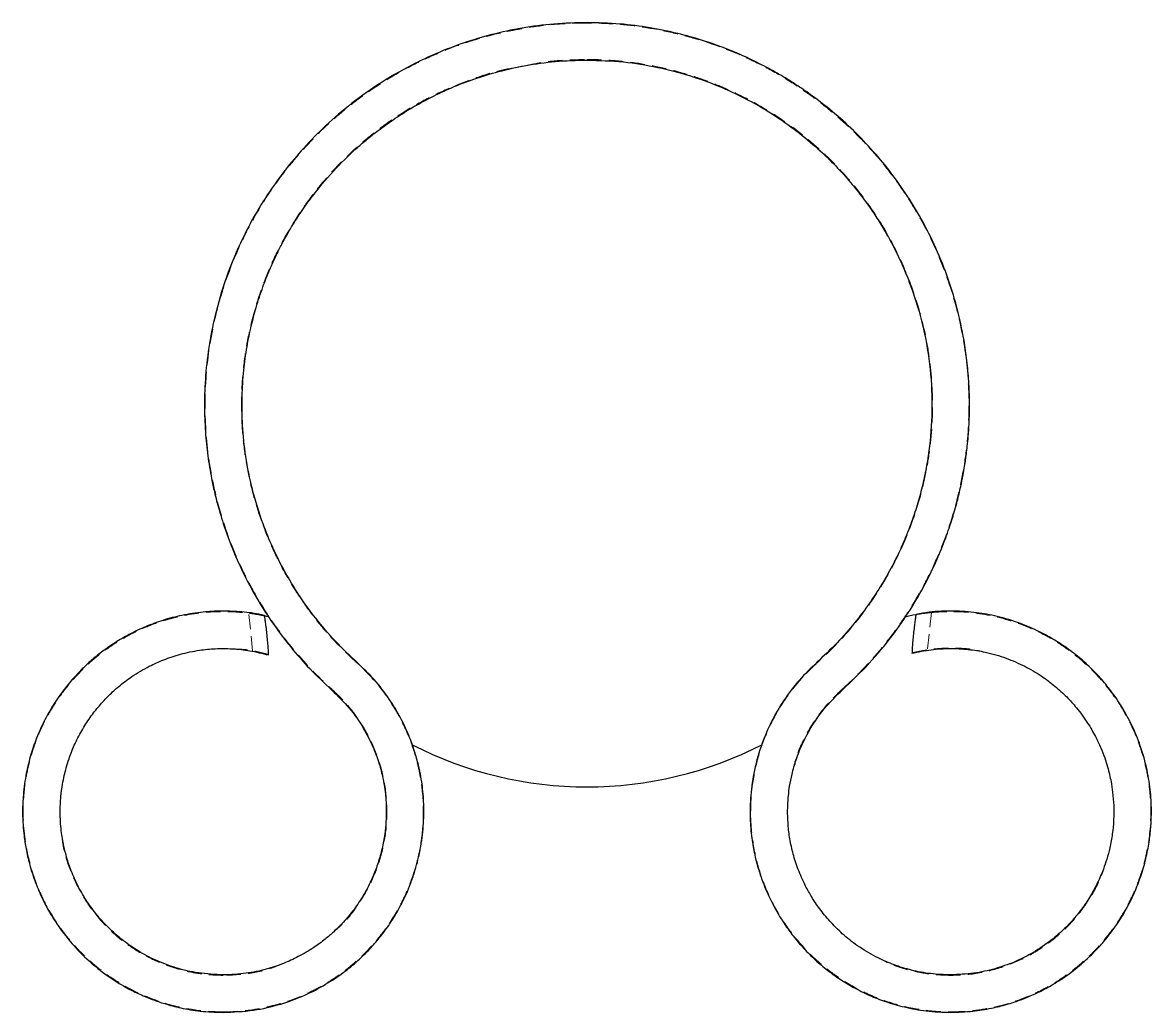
# Model space of a CAD drawing. Header units: millimetres. Extents: x 34 to 259, y 14 to 194.
# Drawn here: x 33.7 to 132.3, y 13.8 to 100.3 of the extents above; entities that cross this region are included whole.
import ezdxf

# ---------------------------------------------------------------- set-up
doc = ezdxf.new("R2010")
doc.units = ezdxf.units.MM
doc.linetypes.add('HIDDEN', pattern=[1.905, 1.27, -0.635])

msp = doc.modelspace()

# ---------------------------------------------------------------- linework, layer by layer
at = {"color": 7, "linetype": 'HIDDEN', "lineweight": 18}
for p, q in [((53.826, 45.397), (53.489, 48.663)), ((113.107, 48.724), (112.773, 45.485))]:
    msp.add_line(p, q, dxfattribs=at)
at = {"color": 7, "linetype": 'Continuous', "lineweight": 25}
for p, q in [((114.798, 17.071), (114.798, 17.084)), ((114.798, 13.807), (114.798, 13.812))]:
    msp.add_line(p, q, dxfattribs=at)
at = {"color": 7, "linetype": 'Continuous', "lineweight": 25, "flags": 128}
msp.add_lwpolyline([(55.281, 48.337), (55.059, 48.388), (54.844, 48.434)], dxfattribs=at)
at = {"color": 7, "linetype": 'HIDDEN', "lineweight": 18}
for centre, start, end in [((51.259, 31.333), 78.15908, 82.66663), ((114.798, 31.333), 95.55495, 100.07912)]:
    msp.add_arc(centre, 17.473, start, end, dxfattribs=at)
at = {"color": 7, "linetype": 'Continuous', "lineweight": 25}
for centre, radius, start, end in [((114.798, 31.333), 17.473, 100.07912, 103.3068), ((83.029, 66.852), 33.358, 242.66533, 297.33467)]:
    msp.add_arc(centre, radius, start, end, dxfattribs=at)
for points, knots in [([(83.029, 100.253), (82.062, 100.229), (80.161, 100.18), (77.381, 99.806), (74.738, 99.244), (72.245, 98.499), (69.909, 97.602), (67.401, 96.42), (64.803, 94.908), (62.216, 93.041), (59.984, 91.091), (58.081, 89.12), (56.482, 87.18), (55.156, 85.314), (54.067, 83.546), (52.864, 81.308), (51.644, 78.497), (50.64, 75.262), (50.013, 72.231), (49.686, 69.493), (49.588, 66.915), (49.67, 64.579), (49.853, 62.78), (50.054, 61.427), (50.244, 60.378), (50.509, 59.14), (50.913, 57.577), (51.49, 55.763), (52.263, 53.761), (53.25, 51.633), (54.417, 49.543), (55.734, 47.54), (57.161, 45.666), (58.823, 43.761), (60.095, 42.568), (60.75, 41.953)], [0, 0, 0, 0, 0.035512, 0.069815, 0.102914, 0.134813, 0.165516, 0.195028, 0.237052, 0.276385, 0.313017, 0.346937, 0.378128, 0.406573, 0.432261, 0.455664, 0.501559, 0.546779, 0.582457, 0.617628, 0.650253, 0.679277, 0.705393, 0.718115, 0.730657, 0.745417, 0.765604, 0.791224, 0.816714, 0.84595, 0.878916, 0.906081, 0.935324, 0.966635, 1, 1, 1, 1]), ([(105.307, 41.953), (106.117, 42.721), (107.677, 44.201), (109.644, 46.59), (111.263, 48.918), (112.556, 51.152), (113.569, 53.243), (114.346, 55.16), (114.929, 56.876), (115.356, 58.373), (115.658, 59.639), (115.866, 60.664), (116.001, 61.443), (116.094, 62.047), (116.172, 62.619), (116.255, 63.312), (116.347, 64.285), (116.426, 65.578), (116.452, 67.179), (116.391, 68.931), (116.23, 70.727), (115.919, 72.89), (115.374, 75.395), (114.499, 78.192), (113.404, 80.859), (112.117, 83.361), (110.674, 85.672), (109.106, 87.785), (107.43, 89.714), (105.645, 91.481), (103.995, 92.886), (102.529, 93.988), (101.289, 94.837), (99.964, 95.659), (98.467, 96.491), (96.821, 97.294), (95.013, 98.051), (93.07, 98.733), (90.891, 99.343), (88.476, 99.835), (85.829, 100.183), (83.984, 100.229), (83.029, 100.253)], [0, 0, 0, 0, 0.041412, 0.079744, 0.11497, 0.147069, 0.176028, 0.201832, 0.224469, 0.243929, 0.260204, 0.273291, 0.283186, 0.289887, 0.296214, 0.304865, 0.316087, 0.332946, 0.353507, 0.376212, 0.39879, 0.421219, 0.458256, 0.49487, 0.531009, 0.566109, 0.599991, 0.63266, 0.664119, 0.695015, 0.7259, 0.74443, 0.762959, 0.781498, 0.802076, 0.82621, 0.849031, 0.874311, 0.902047, 0.932239, 0.964889, 1, 1, 1, 1]), ([(62.956, 44.371), (62.3, 44.989), (61.011, 46.202), (59.324, 48.191), (57.854, 50.226), (56.607, 52.296), (55.57, 54.371), (54.598, 56.749), (53.779, 59.405), (53.198, 62.293), (52.917, 65.009), (52.875, 67.524), (53.02, 69.819), (53.301, 71.885), (53.675, 73.717), (54.138, 75.459), (54.665, 77.057), (55.217, 78.461), (55.67, 79.481), (56.079, 80.331), (56.536, 81.216), (57.171, 82.339), (57.977, 83.616), (59.186, 85.322), (60.779, 87.235), (62.439, 88.878), (63.774, 90.037), (64.849, 90.893), (66.142, 91.823), (67.692, 92.809), (69.4, 93.747), (71.242, 94.605), (73.194, 95.36), (75.358, 96.021), (77.734, 96.544), (80.314, 96.909), (82.105, 96.956), (83.029, 96.981)], [0, 0, 0, 0, 0.037018, 0.072815, 0.107377, 0.140691, 0.172746, 0.203533, 0.247291, 0.288122, 0.326002, 0.360915, 0.392841, 0.421773, 0.447707, 0.470678, 0.496756, 0.517646, 0.533357, 0.543083, 0.556809, 0.574653, 0.596545, 0.619294, 0.661096, 0.699116, 0.71531, 0.733752, 0.755517, 0.780591, 0.808962, 0.835115, 0.863541, 0.894239, 0.927213, 0.962464, 1, 1, 1, 1]), ([(83.029, 96.981), (84.092, 96.948), (86.166, 96.885), (89.163, 96.395), (91.944, 95.678), (94.496, 94.755), (96.81, 93.682), (99.015, 92.432), (101.074, 91.025), (102.955, 89.491), (104.545, 87.976), (105.871, 86.525), (106.996, 85.133), (107.932, 83.833), (108.709, 82.626), (109.335, 81.555), (109.843, 80.6), (110.254, 79.764), (110.628, 78.944), (111.021, 78.012), (111.466, 76.834), (112.144, 74.757), (112.821, 71.838), (113.201, 68.178), (113.142, 64.599), (112.756, 61.712), (112.265, 59.506), (111.806, 57.869), (111.203, 56.109), (110.487, 54.392), (109.66, 52.714), (108.766, 51.139), (107.683, 49.483), (106.388, 47.774), (104.87, 46.029), (103.704, 44.936), (103.101, 44.371)], [0, 0, 0, 0, 0.043213, 0.084281, 0.123218, 0.160033, 0.194733, 0.227314, 0.263596, 0.296797, 0.326905, 0.3539, 0.377763, 0.40075, 0.420103, 0.437181, 0.452126, 0.464932, 0.475866, 0.489505, 0.506955, 0.528221, 0.58034, 0.631406, 0.681237, 0.729219, 0.752495, 0.775285, 0.799956, 0.829768, 0.8525, 0.877504, 0.904771, 0.934287, 0.966036, 1, 1, 1, 1]), ([(54.82, 48.473), (54.668, 48.51), (53.961, 48.682), (52.692, 48.815), (51.069, 48.88), (49.388, 48.785), (47.691, 48.524), (46.024, 48.085), (44.485, 47.521), (43.09, 46.863), (41.832, 46.129), (40.763, 45.389), (39.848, 44.655), (38.994, 43.873), (38.122, 42.961), (37.184, 41.815), (36.277, 40.477), (35.494, 39.045), (34.866, 37.599), (34.363, 36.083), (33.976, 34.416), (33.768, 32.784), (33.717, 31.346), (33.756, 30.217), (33.855, 29.162), (34.03, 28.026), (34.347, 26.648), (34.82, 25.187), (35.421, 23.786), (36.103, 22.492), (36.95, 21.164), (38.085, 19.72), (39.487, 18.296), (41.005, 17.079), (42.246, 16.284), (43.122, 15.804), (43.695, 15.518), (44.327, 15.23), (45.138, 14.901), (46.23, 14.529), (47.627, 14.167), (49.336, 13.871), (50.586, 13.829), (51.259, 13.807)], [0, 0, 0, 0, 0.007836, 0.036507, 0.06358, 0.08907, 0.12061, 0.149394, 0.175433, 0.203034, 0.227124, 0.249105, 0.26905, 0.286946, 0.308299, 0.333724, 0.363102, 0.391708, 0.418328, 0.445096, 0.475005, 0.507705, 0.531187, 0.550437, 0.566873, 0.586688, 0.610591, 0.64079, 0.66678, 0.689813, 0.716618, 0.748158, 0.78432, 0.818788, 0.847087, 0.858956, 0.869315, 0.879464, 0.894017, 0.913365, 0.937489, 0.96637, 1, 1, 1, 1]), ([(54.821, 48.476), (54.822, 48.481), (54.827, 48.506), (54.855, 48.373), (54.901, 48.081), (54.961, 47.625), (55.028, 47.053), (55.093, 46.427), (55.148, 45.829), (55.181, 45.372), (55.194, 45.096), (55.186, 45.062), (55.183, 45.048)], [0, 0, 0, 0, 0.0240515, 0.1278098, 0.2328358, 0.3453491, 0.4614071, 0.584544, 0.7047171, 0.8206191, 0.9256882, 1, 1, 1, 1]), ([(111.781, 48.58), (111.78, 48.585), (111.775, 48.61), (111.747, 48.476), (111.7, 48.182), (111.64, 47.727), (111.574, 47.162), (111.511, 46.551), (111.458, 45.968), (111.425, 45.52), (111.413, 45.245), (111.42, 45.21), (111.424, 45.195)], [0, 0, 0, 0, 0.024582, 0.129976, 0.236108, 0.348855, 0.463824, 0.584983, 0.70309, 0.818141, 0.924278, 1, 1, 1, 1]), ([(114.798, 13.807), (115.441, 13.828), (116.638, 13.866), (118.282, 14.139), (119.639, 14.476), (120.717, 14.829), (121.528, 15.146), (122.152, 15.421), (122.7, 15.685), (123.513, 16.113), (124.67, 16.818), (125.949, 17.781), (127.074, 18.801), (127.963, 19.74), (128.821, 20.785), (129.594, 21.896), (130.293, 23.105), (130.89, 24.343), (131.424, 25.719), (131.85, 27.187), (132.132, 28.619), (132.286, 29.952), (132.346, 31.403), (132.27, 33.078), (131.968, 35.053), (131.43, 36.992), (130.674, 38.84), (129.805, 40.445), (128.851, 41.842), (128.009, 42.868), (127.309, 43.615), (126.738, 44.171), (126.167, 44.678), (125.552, 45.179), (124.8, 45.735), (123.801, 46.387), (122.479, 47.113), (120.804, 47.837), (118.958, 48.398), (117.006, 48.755), (115.02, 48.887), (113.242, 48.842), (112.16, 48.63), (111.785, 48.557)], [0, 0, 0, 0, 0.032416, 0.060426, 0.084029, 0.103209, 0.117948, 0.128295, 0.137915, 0.148932, 0.175187, 0.207139, 0.231022, 0.253492, 0.274037, 0.301198, 0.323991, 0.346989, 0.373155, 0.401572, 0.427486, 0.450226, 0.472487, 0.504252, 0.538864, 0.577917, 0.610171, 0.643745, 0.67332, 0.698283, 0.712631, 0.726306, 0.739446, 0.752054, 0.767111, 0.787505, 0.813191, 0.844119, 0.880244, 0.910763, 0.944235, 0.98068, 1, 1, 1, 1]), ([(51.259, 17.089), (50.532, 17.122), (49.126, 17.184), (47.141, 17.655), (45.379, 18.315), (43.86, 19.123), (42.595, 19.998), (41.578, 20.863), (40.776, 21.673), (40.011, 22.565), (39.234, 23.647), (38.497, 24.949), (37.96, 26.186), (37.584, 27.305), (37.299, 28.414), (37.075, 29.75), (36.989, 31.2), (37.052, 32.563), (37.194, 33.635), (37.359, 34.466), (37.546, 35.207), (37.82, 36.093), (38.251, 37.19), (38.866, 38.401), (39.604, 39.556), (40.403, 40.585), (41.244, 41.491), (42.186, 42.346), (43.347, 43.221), (44.664, 43.998), (46.097, 44.643), (47.564, 45.131), (49.078, 45.447), (50.593, 45.594), (52.068, 45.587), (53.63, 45.425), (54.669, 45.162), (55.204, 45.027)], [0, 0, 0, 0, 0.043319, 0.083773, 0.121414, 0.156272, 0.187758, 0.215084, 0.238159, 0.258116, 0.28806, 0.32126, 0.352059, 0.373195, 0.396168, 0.424926, 0.459478, 0.488877, 0.512036, 0.528412, 0.542823, 0.560496, 0.587125, 0.617099, 0.645709, 0.672667, 0.697985, 0.721972, 0.750731, 0.786598, 0.814404, 0.845275, 0.879198, 0.906678, 0.935937, 0.967022, 1, 1, 1, 1]), ([(111.405, 45.174), (111.968, 45.292), (113.07, 45.523), (114.728, 45.615), (116.308, 45.537), (117.953, 45.273), (119.617, 44.791), (121.246, 44.082), (122.668, 43.249), (123.888, 42.34), (124.913, 41.397), (125.877, 40.328), (126.723, 39.173), (127.413, 37.988), (127.898, 36.963), (128.242, 36.074), (128.489, 35.29), (128.668, 34.596), (128.821, 33.865), (128.96, 32.964), (129.05, 31.831), (129.041, 30.61), (128.924, 29.375), (128.719, 28.248), (128.445, 27.221), (128.132, 26.299), (127.708, 25.276), (127.119, 24.136), (126.369, 22.986), (125.541, 21.949), (124.583, 20.949), (123.354, 19.9), (121.906, 18.945), (120.305, 18.159), (118.638, 17.581), (116.781, 17.171), (115.473, 17.117), (114.798, 17.089)], [0, 0, 0, 0, 0.0347554, 0.0679794, 0.0997423, 0.1300985, 0.1684545, 0.2044574, 0.2380962, 0.2693385, 0.2981493, 0.3244771, 0.3591639, 0.3879437, 0.4110996, 0.4312203, 0.4487534, 0.4636735, 0.4772503, 0.4968478, 0.522481, 0.5506396, 0.5757075, 0.602581, 0.6245083, 0.6440601, 0.6650762, 0.6953807, 0.7257577, 0.7520148, 0.7788432, 0.8123124, 0.8522234, 0.8854625, 0.9211499, 0.9593111, 1, 1, 1, 1]), ([(51.259, 13.807), (52.14, 13.845), (53.838, 13.92), (56.231, 14.476), (58.343, 15.253), (60.165, 16.198), (61.708, 17.226), (62.987, 18.278), (64.027, 19.299), (64.924, 20.326), (65.67, 21.323), (66.304, 22.312), (66.816, 23.233), (67.252, 24.144), (67.636, 25.075), (68.054, 26.282), (68.466, 27.874), (68.748, 29.799), (68.81, 31.722), (68.699, 33.238), (68.518, 34.441), (68.304, 35.468), (67.965, 36.682), (67.457, 38.073), (66.733, 39.614), (65.736, 41.256), (64.489, 42.9), (63.458, 43.877), (62.946, 44.361)], [0, 0, 0, 0, 0.061758, 0.118962, 0.171597, 0.219689, 0.263247, 0.302254, 0.33668, 0.366485, 0.398991, 0.425138, 0.450067, 0.474061, 0.497157, 0.521954, 0.565339, 0.614604, 0.660956, 0.703, 0.723272, 0.74807, 0.778115, 0.813393, 0.853865, 0.899474, 0.950186, 1, 1, 1, 1]), ([(103.111, 44.36), (102.587, 43.864), (101.509, 42.842), (100.19, 41.079), (99.108, 39.226), (98.237, 37.196), (97.619, 35.043), (97.295, 32.836), (97.243, 30.845), (97.385, 29.099), (97.652, 27.592), (98.046, 26.105), (98.572, 24.656), (99.17, 23.389), (99.736, 22.372), (100.313, 21.459), (101.053, 20.442), (101.948, 19.388), (102.958, 18.381), (104.021, 17.484), (105.118, 16.699), (106.342, 15.957), (107.669, 15.298), (109.17, 14.711), (110.814, 14.238), (112.717, 13.881), (114.08, 13.833), (114.798, 13.807)], [0, 0, 0, 0, 0.0510683, 0.1050797, 0.1559806, 0.2037487, 0.2625374, 0.3157162, 0.3632214, 0.4049934, 0.4410182, 0.4726919, 0.5149625, 0.5509713, 0.5725617, 0.5979243, 0.6278273, 0.6619306, 0.6960143, 0.7287779, 0.7602416, 0.7912506, 0.8296263, 0.8644716, 0.9044778, 0.9496443, 1, 1, 1, 1]), ([(60.74, 41.943), (61.268, 41.435), (62.309, 40.434), (63.476, 38.733), (64.324, 37.091), (64.869, 35.617), (65.195, 34.366), (65.369, 33.367), (65.449, 32.629), (65.491, 31.992), (65.507, 31.3), (65.478, 30.403), (65.367, 29.316), (65.145, 28.113), (64.807, 26.894), (64.318, 25.584), (63.665, 24.262), (62.822, 22.96), (61.903, 21.824), (61.009, 20.92), (60.098, 20.14), (59.085, 19.399), (57.871, 18.681), (56.477, 18.042), (54.953, 17.536), (53.188, 17.159), (51.923, 17.109), (51.259, 17.082)], [0, 0, 0, 0, 0.063704, 0.125608, 0.17967, 0.225738, 0.263691, 0.293481, 0.315097, 0.329221, 0.349844, 0.376231, 0.408379, 0.446092, 0.484034, 0.519694, 0.568898, 0.61318, 0.655285, 0.696202, 0.723734, 0.759402, 0.8049, 0.845442, 0.89147, 0.942992, 1, 1, 1, 1]), ([(114.798, 17.082), (114.208, 17.103), (113.058, 17.144), (111.401, 17.464), (109.872, 17.931), (108.344, 18.59), (106.865, 19.446), (105.493, 20.495), (104.368, 21.592), (103.462, 22.68), (102.748, 23.719), (102.104, 24.842), (101.537, 26.075), (101.071, 27.44), (100.761, 28.769), (100.595, 30.017), (100.541, 31.133), (100.563, 32.021), (100.625, 32.811), (100.732, 33.64), (100.94, 34.691), (101.299, 35.947), (101.866, 37.382), (102.713, 38.945), (103.843, 40.536), (104.824, 41.473), (105.316, 41.944)], [0, 0, 0, 0, 0.050624, 0.098798, 0.14458, 0.187994, 0.242122, 0.291926, 0.3374, 0.378524, 0.415247, 0.447528, 0.491931, 0.534181, 0.574261, 0.612029, 0.645092, 0.672783, 0.690437, 0.715024, 0.746516, 0.784881, 0.830072, 0.882039, 0.940716, 1, 1, 1, 1])]:
    msp.add_open_spline(points, degree=3, knots=knots, dxfattribs=at)
at = {"color": 7, "linetype": 'HIDDEN', "lineweight": 18}
for points, knots in [([(83.029, 100.21), (82.177, 100.21), (81.328, 100.178), (79.632, 100.048), (78.787, 99.95), (77.11, 99.692), (76.278, 99.531), (74.626, 99.146), (73.805, 98.921), (72.189, 98.412), (71.393, 98.127), (69.821, 97.496), (69.046, 97.15), (67.528, 96.403), (66.786, 96.001), (65.333, 95.142), (64.621, 94.684), (63.238, 93.719), (62.567, 93.211), (61.264, 92.146), (60.632, 91.588), (58.804, 89.847), (57.68, 88.601), (55.625, 85.948), (54.705, 84.554), (53.075, 81.629), (52.375, 80.115), (51.497, 77.771), (51.234, 76.98), (50.771, 75.391), (50.57, 74.591), (50.057, 72.174), (49.834, 70.541), (49.682, 68.06), (49.662, 67.226), (49.685, 65.564), (49.727, 64.735), (49.874, 63.082), (49.978, 62.255), (50.249, 60.612), (50.414, 59.797), (51.002, 57.374), (51.517, 55.781), (52.462, 53.468), (52.805, 52.709), (53.551, 51.215), (53.953, 50.48), (54.808, 49.045), (55.263, 48.345), (56.225, 46.976), (56.735, 46.307), (58.332, 44.365), (59.491, 43.155), (60.745, 42.028)], [0, 0, 0, 0, 0.03125, 0.03125, 0.0625, 0.0625, 0.09375, 0.09375, 0.125, 0.125, 0.15625, 0.15625, 0.1875, 0.1875, 0.21875, 0.21875, 0.25, 0.25, 0.28125, 0.28125, 0.3125, 0.3125, 0.375, 0.375, 0.4375, 0.4375, 0.5, 0.5, 0.53125, 0.53125, 0.5625, 0.5625, 0.625, 0.625, 0.65625, 0.65625, 0.6875, 0.6875, 0.71875, 0.71875, 0.75, 0.75, 0.8125, 0.8125, 0.84375, 0.84375, 0.875, 0.875, 0.90625, 0.90625, 0.9375, 0.9375, 1, 1, 1, 1]), ([(105.312, 42.028), (105.939, 42.591), (106.543, 43.176), (107.705, 44.391), (108.263, 45.02), (109.327, 46.313), (109.834, 46.979), (110.796, 48.348), (111.253, 49.052), (112.109, 50.488), (112.509, 51.22), (113.253, 52.712), (113.597, 53.473), (114.544, 55.792), (115.056, 57.377), (115.645, 59.807), (115.811, 60.624), (116.08, 62.264), (116.184, 63.089), (116.404, 65.576), (116.426, 67.238), (116.221, 70.563), (115.996, 72.203), (115.307, 75.429), (114.844, 77.018), (113.67, 80.143), (112.969, 81.655), (111.746, 83.845), (111.311, 84.56), (110.389, 85.954), (109.902, 86.633), (108.876, 87.957), (108.335, 88.602), (107.21, 89.846), (106.625, 90.446), (105.408, 91.604), (104.775, 92.162), (103.47, 93.227), (102.799, 93.734), (101.417, 94.697), (100.707, 95.154), (99.25, 96.013), (98.508, 96.414), (96.234, 97.532), (94.654, 98.165), (92.232, 98.927), (91.415, 99.15), (89.761, 99.535), (88.927, 99.696), (86.418, 100.081), (84.73, 100.21), (83.029, 100.21)], [0, 0, 0, 0, 0.03125, 0.03125, 0.0625, 0.0625, 0.09375, 0.09375, 0.125, 0.125, 0.15625, 0.15625, 0.1875, 0.1875, 0.25, 0.25, 0.28125, 0.28125, 0.3125, 0.3125, 0.375, 0.375, 0.4375, 0.4375, 0.5, 0.5, 0.5625, 0.5625, 0.59375, 0.59375, 0.625, 0.625, 0.65625, 0.65625, 0.6875, 0.6875, 0.71875, 0.71875, 0.75, 0.75, 0.78125, 0.78125, 0.8125, 0.8125, 0.875, 0.875, 0.90625, 0.90625, 0.9375, 0.9375, 1, 1, 1, 1]), ([(77.753, 96.512), (78.244, 96.615), (79.355, 96.848), (81.124, 96.992), (82.394, 97.02), (83.029, 97.033)], [0, 0, 0, 0, 0.282938, 0.641471, 1, 1, 1, 1]), ([(83.029, 97.033), (83.805, 97.033), (84.58, 97.003), (86.127, 96.884), (86.899, 96.794), (89.185, 96.439), (90.675, 96.089), (92.861, 95.397), (93.581, 95.139), (95.005, 94.566), (95.712, 94.25), (97.783, 93.226), (99.094, 92.447), (101.583, 90.705), (102.76, 89.742), (104.976, 87.626), (105.991, 86.497), (107.834, 84.112), (108.663, 82.854), (109.768, 80.87), (110.113, 80.19), (110.746, 78.819), (111.036, 78.125), (111.823, 76.019), (112.242, 74.582), (112.709, 72.381), (112.837, 71.639), (113.04, 70.14), (113.112, 69.392), (113.245, 67.149), (113.223, 65.658), (113.024, 63.425), (112.93, 62.682), (112.685, 61.199), (112.534, 60.455), (111.999, 58.258), (111.537, 56.833), (110.406, 54.061), (109.737, 52.715), (108.572, 50.758), (108.157, 50.118), (107.286, 48.878), (106.828, 48.276), (105.386, 46.521), (104.336, 45.422), (103.194, 44.397)], [0, 0, 0, 0, 0.03125, 0.03125, 0.0625, 0.0625, 0.125, 0.125, 0.15625, 0.15625, 0.1875, 0.1875, 0.25, 0.25, 0.3125, 0.3125, 0.375, 0.375, 0.4375, 0.4375, 0.46875, 0.46875, 0.5, 0.5, 0.5625, 0.5625, 0.59375, 0.59375, 0.625, 0.625, 0.6875, 0.6875, 0.71875, 0.71875, 0.75, 0.75, 0.8125, 0.8125, 0.875, 0.875, 0.90625, 0.90625, 0.9375, 0.9375, 1, 1, 1, 1]), ([(62.863, 44.397), (62.097, 45.127), (60.717, 46.443), (58.977, 48.567), (57.516, 50.657), (56.233, 52.885), (55.144, 55.209), (54.267, 57.59), (53.592, 60.031), (53.12, 62.541), (52.862, 65.101), (52.822, 67.67), (53.002, 70.254), (53.408, 72.838), (54.039, 75.383), (54.881, 77.845), (55.933, 80.232), (57.203, 82.546), (58.668, 84.734), (60.298, 86.762), (62.089, 88.64), (64.06, 90.377), (66.163, 91.927), (68.357, 93.267), (70.639, 94.416), (73.042, 95.364), (75.357, 96.103), (76.892, 96.362), (77.566, 96.476)], [0, 0, 0, 0, 0.047001, 0.084583, 0.122166, 0.160831, 0.199497, 0.237072, 0.274647, 0.313262, 0.351877, 0.39035, 0.428823, 0.468406, 0.507989, 0.546573, 0.585158, 0.624893, 0.664627, 0.702681, 0.740734, 0.779946, 0.819158, 0.8563, 0.893442, 0.931717, 0.969992, 1, 1, 1, 1]), ([(54.809, 48.441), (54.195, 48.569), (53.576, 48.663), (52.33, 48.784), (51.7, 48.812), (49.822, 48.792), (48.591, 48.646), (47.077, 48.301), (46.776, 48.224), (46.176, 48.053), (45.876, 47.959), (44.993, 47.656), (44.419, 47.424), (43.304, 46.902), (42.762, 46.613), (41.971, 46.136), (41.712, 45.97), (41.201, 45.624), (40.949, 45.443), (39.721, 44.513), (38.839, 43.682), (37.652, 42.311), (37.278, 41.831), (36.583, 40.835), (36.264, 40.324), (35.393, 38.751), (34.924, 37.653), (34.391, 35.932), (34.243, 35.349), (34.007, 34.172), (33.921, 33.583), (33.752, 31.812), (33.759, 30.628), (33.953, 28.85), (34.048, 28.257), (34.297, 27.093), (34.451, 26.52), (34.816, 25.392), (35.027, 24.837), (35.508, 23.744), (35.779, 23.205), (36.679, 21.627), (37.378, 20.651), (38.577, 19.297), (39.001, 18.865), (39.678, 18.245), (39.911, 18.042), (40.386, 17.651), (40.627, 17.463), (41.858, 16.553), (42.913, 15.932), (44.6, 15.166), (45.184, 14.937), (46.364, 14.548), (46.96, 14.385), (48.769, 13.994), (50.001, 13.859), (51.259, 13.859)], [0, 0, 0, 0, 0.03125, 0.03125, 0.0625, 0.0625, 0.125, 0.125, 0.140625, 0.140625, 0.15625, 0.15625, 0.1875, 0.1875, 0.21875, 0.21875, 0.234375, 0.234375, 0.25, 0.25, 0.3125, 0.3125, 0.34375, 0.34375, 0.375, 0.375, 0.4375, 0.4375, 0.46875, 0.46875, 0.5, 0.5, 0.5625, 0.5625, 0.59375, 0.59375, 0.625, 0.625, 0.65625, 0.65625, 0.6875, 0.6875, 0.75, 0.75, 0.78125, 0.78125, 0.796875, 0.796875, 0.8125, 0.8125, 0.875, 0.875, 0.90625, 0.90625, 0.9375, 0.9375, 1, 1, 1, 1]), ([(114.798, 13.859), (115.421, 13.859), (116.041, 13.893), (117.275, 14.025), (117.891, 14.124), (119.705, 14.517), (120.866, 14.901), (122.259, 15.529), (122.535, 15.662), (123.08, 15.944), (123.351, 16.092), (124.144, 16.556), (124.652, 16.89), (125.627, 17.606), (126.093, 17.987), (126.986, 18.797), (127.413, 19.227), (128.219, 20.127), (128.595, 20.594), (129.294, 21.558), (129.618, 22.057), (130.214, 23.086), (130.486, 23.616), (130.978, 24.707), (131.193, 25.261), (131.751, 26.939), (132.007, 28.084), (132.218, 29.844), (132.259, 30.439), (132.279, 31.617), (132.26, 32.203), (132.162, 33.37), (132.084, 33.951), (131.869, 35.107), (131.732, 35.684), (131.23, 37.393), (130.784, 38.487), (129.95, 40.055), (129.645, 40.565), (128.978, 41.561), (128.615, 42.046), (127.465, 43.428), (126.61, 44.266), (125.426, 45.206), (125.183, 45.388), (124.686, 45.742), (124.431, 45.914), (123.656, 46.407), (123.125, 46.706), (121.492, 47.519), (120.349, 47.947), (117.942, 48.566), (116.724, 48.743), (114.882, 48.817), (114.265, 48.809), (113.025, 48.727), (112.405, 48.652), (111.792, 48.545)], [0, 0, 0, 0, 0.03125, 0.03125, 0.0625, 0.0625, 0.125, 0.125, 0.140625, 0.140625, 0.15625, 0.15625, 0.1875, 0.1875, 0.21875, 0.21875, 0.25, 0.25, 0.28125, 0.28125, 0.3125, 0.3125, 0.34375, 0.34375, 0.375, 0.375, 0.4375, 0.4375, 0.46875, 0.46875, 0.5, 0.5, 0.53125, 0.53125, 0.5625, 0.5625, 0.625, 0.625, 0.65625, 0.65625, 0.6875, 0.6875, 0.75, 0.75, 0.765625, 0.765625, 0.78125, 0.78125, 0.8125, 0.8125, 0.875, 0.875, 0.9375, 0.9375, 0.96875, 0.96875, 1, 1, 1, 1]), ([(52.111, 45.555), (52.495, 45.543), (53.53, 45.512), (54.53, 45.251), (55.159, 45.087)], [0, 0, 0, 0, 0.371188, 1, 1, 1, 1]), ([(111.448, 45.231), (111.969, 45.339), (113.018, 45.558), (114.832, 45.66), (116.427, 45.605), (117.433, 45.355), (117.722, 45.283)], [0, 0, 0, 0, 0.2521415, 0.5079461, 0.8584724, 1, 1, 1, 1]), ([(51.259, 13.859), (52.155, 13.859), (53.044, 13.928), (54.369, 14.132), (54.809, 14.218), (55.676, 14.421), (56.103, 14.538), (57.366, 14.937), (58.183, 15.266), (59.374, 15.852), (59.766, 16.064), (60.532, 16.516), (60.904, 16.756), (61.987, 17.512), (62.666, 18.067), (63.62, 18.975), (63.928, 19.291), (64.521, 19.947), (64.805, 20.287), (65.612, 21.328), (66.092, 22.056), (66.728, 23.196), (66.926, 23.584), (67.294, 24.376), (67.464, 24.782), (67.926, 26.012), (68.17, 26.85), (68.443, 28.134), (68.518, 28.568), (68.635, 29.436), (68.676, 29.87), (68.753, 31.173), (68.74, 32.041), (68.622, 33.341), (68.566, 33.774), (68.422, 34.639), (68.333, 35.07), (68.022, 36.339), (67.754, 37.163), (67.259, 38.368), (67.079, 38.764), (66.688, 39.546), (66.476, 39.932), (65.797, 41.066), (65.292, 41.781), (64.178, 43.13), (63.57, 43.764), (62.908, 44.356)], [0, 0, 0, 0, 0.0625, 0.0625, 0.09375, 0.09375, 0.125, 0.125, 0.1875, 0.1875, 0.21875, 0.21875, 0.25, 0.25, 0.3125, 0.3125, 0.34375, 0.34375, 0.375, 0.375, 0.4375, 0.4375, 0.46875, 0.46875, 0.5, 0.5, 0.5625, 0.5625, 0.59375, 0.59375, 0.625, 0.625, 0.6875, 0.6875, 0.71875, 0.71875, 0.75, 0.75, 0.8125, 0.8125, 0.84375, 0.84375, 0.875, 0.875, 0.9375, 0.9375, 1, 1, 1, 1]), ([(103.149, 44.356), (102.488, 43.765), (101.876, 43.127), (101.034, 42.105), (100.765, 41.753), (100.26, 41.035), (100.022, 40.669), (99.351, 39.547), (98.962, 38.769), (98.3, 37.154), (98.027, 36.312), (97.615, 34.621), (97.474, 33.766), (97.357, 32.471), (97.334, 32.037), (97.32, 31.165), (97.33, 30.725), (97.408, 29.418), (97.525, 28.559), (97.884, 26.862), (98.128, 26.023), (98.747, 24.373), (99.118, 23.573), (99.979, 22.032), (100.464, 21.302), (101.536, 19.923), (102.123, 19.273), (103.085, 18.359), (103.418, 18.066), (104.1, 17.51), (104.451, 17.246), (105.531, 16.494), (106.288, 16.046), (107.48, 15.46), (107.889, 15.277), (108.715, 14.946), (109.132, 14.798), (110.396, 14.4), (111.255, 14.199), (113.006, 13.929), (113.902, 13.859), (114.798, 13.859)], [0, 0, 0, 0, 0.0625, 0.0625, 0.09375, 0.09375, 0.125, 0.125, 0.1875, 0.1875, 0.25, 0.25, 0.3125, 0.3125, 0.34375, 0.34375, 0.375, 0.375, 0.4375, 0.4375, 0.5, 0.5, 0.5625, 0.5625, 0.625, 0.625, 0.6875, 0.6875, 0.71875, 0.71875, 0.75, 0.75, 0.8125, 0.8125, 0.84375, 0.84375, 0.875, 0.875, 0.9375, 0.9375, 1, 1, 1, 1]), ([(60.79, 41.988), (61.17, 41.626), (61.934, 40.897), (63.091, 39.435), (64.202, 37.569), (65.072, 35.279), (65.543, 32.861), (65.597, 30.42), (65.226, 27.963), (64.441, 25.606), (63.233, 23.421), (62.044, 21.821), (61.153, 21.06), (60.903, 20.847)], [0, 0, 0, 0, 0.065466, 0.131737, 0.233057, 0.337306, 0.438888, 0.543346, 0.646321, 0.752341, 0.854241, 0.959139, 1, 1, 1, 1]), ([(100.951, 34.657), (101.043, 35.084), (101.307, 36.307), (102.205, 38.215), (103.534, 40.285), (104.704, 41.435), (105.267, 41.988)], [0, 0, 0, 0, 0.152005, 0.436049, 0.728606, 1, 1, 1, 1]), ([(51.259, 17.036), (50.719, 17.054), (49.632, 17.09), (47.815, 17.414), (45.831, 18.04), (43.802, 19.065), (41.967, 20.39), (40.352, 21.996), (38.98, 23.879), (37.932, 26.007), (37.286, 27.948), (37.164, 29.176), (37.121, 29.604)], [0, 0, 0, 0, 0.075645, 0.15243, 0.258693, 0.368037, 0.474435, 0.583514, 0.697719, 0.814919, 0.935485, 1, 1, 1, 1]), ([(128.348, 26.964), (128.232, 26.564), (127.882, 25.351), (127.026, 23.851), (126.013, 22.431), (124.882, 21.138), (123.593, 20.006), (122.179, 19.067), (120.725, 18.277), (118.806, 17.542), (116.687, 17.099), (115.33, 17.054), (114.798, 17.036)], [0, 0, 0, 0, 0.07187, 0.217873, 0.293296, 0.368717, 0.507187, 0.578769, 0.650344, 0.779912, 0.913679, 1, 1, 1, 1]), ([(56.475, 18.074), (56.151, 17.935), (55.079, 17.476), (53.307, 17.124), (51.876, 17.063), (51.259, 17.036)], [0, 0, 0, 0, 0.19843, 0.654377, 1, 1, 1, 1]), ([(114.798, 17.036), (114.265, 17.053), (113.19, 17.087), (111.374, 17.418), (109.774, 17.869), (108.802, 18.39), (108.507, 18.548)], [0, 0, 0, 0, 0.244184, 0.491657, 0.845648, 1, 1, 1, 1])]:
    msp.add_open_spline(points, degree=3, knots=knots, dxfattribs=at)
at = {"color": 7, "linetype": 'Continuous', "lineweight": 25}
for points in [[(55.181, 45.026), (55.175, 45.026), (55.168, 45.046), (55.159, 45.087)], [(111.426, 45.172), (111.431, 45.171), (111.438, 45.19), (111.448, 45.231)]]:
    msp.add_open_spline(points, degree=3, dxfattribs=at)
at = {"color": 7, "linetype": 'HIDDEN', "lineweight": 18}
for points in [[(62.908, 44.356), (62.893, 44.37), (62.878, 44.383), (62.863, 44.397)], [(103.194, 44.397), (103.179, 44.383), (103.164, 44.37), (103.149, 44.356)], [(60.745, 42.028), (60.76, 42.015), (60.775, 42.002), (60.79, 41.988)], [(105.267, 41.988), (105.282, 42.002), (105.297, 42.015), (105.312, 42.028)]]:
    msp.add_open_spline(points, degree=3, dxfattribs=at)

doc.saveas('drawing.dxf')
